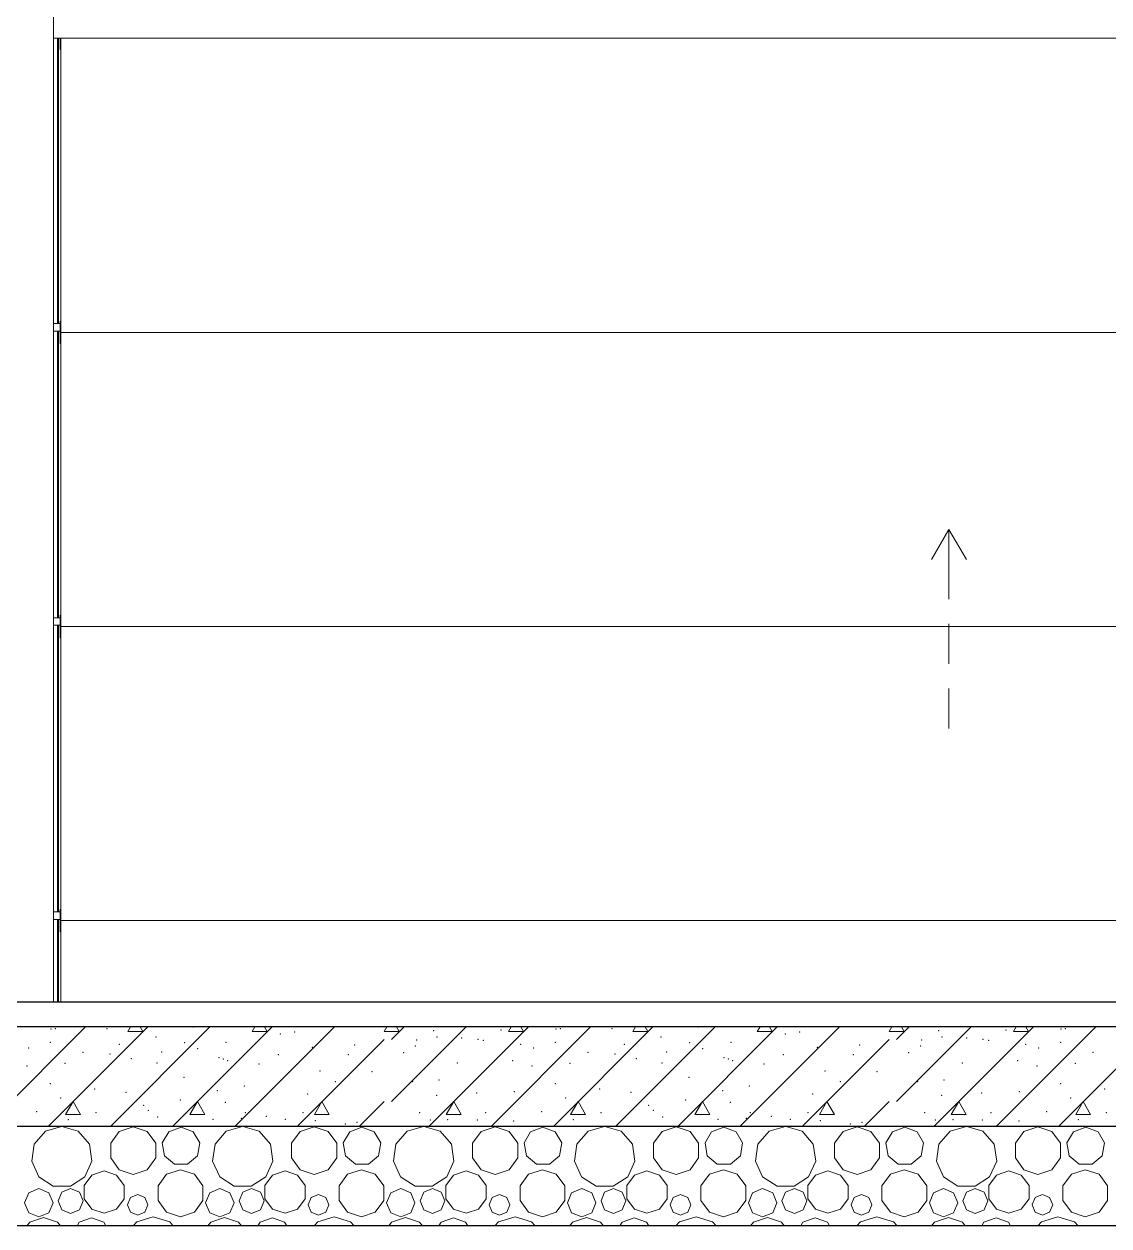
# Model space of a CAD drawing. Header units: millimetres. Extents: x 18162 to 7085488, y 72188 to 247925.
# Drawn here: x 3671920 to 3674101, y 90368 to 92784 of the extents above; entities that cross this region are included whole.
import ezdxf

# ---------------------------------------------------------------- set-up
doc = ezdxf.new("R2010")
doc.units = ezdxf.units.MM
doc.header["$MEASUREMENT"] = 0
doc.linetypes.add('Dot & Dashed', pattern=[670.277762, 317.5, -176.388889, 0, -176.388874])
doc.layers.add('Archicad Doors', color=7, linetype='Continuous')
doc.layers.add('Structural - Bearing', color=7, linetype='Continuous')

# ---------------------------------------------------------------- blocks, each defined once
blk = doc.blocks.new('*X1018', base_point=(3761974.7, 95118))
at = {"layer": 'Structural - Bearing', "color": 7, "linetype": 'Continuous', "lineweight": 9}
for p, q in [((3671962.8, 90558.4), (3671940.2, 90532.3)), ((3671995.6, 90568), (3671962.8, 90558.4)), ((3672029, 90558.4), (3671996.2, 90568)), ((3672051.6, 90532.3), (3672029, 90558.4)), ((3672111.4, 90557.9), (3672094.1, 90534.1)), ((3672139.4, 90567.1), (3672111.4, 90557.9)), ((3672167.5, 90557.9), (3672139.4, 90567.1)), ((3672184.8, 90534.1), (3672167.5, 90557.9)), ((3672210.8, 90557.5), (3672197.7, 90534.8)), ((3672235.5, 90566.5), (3672210.8, 90557.5)), ((3672260.1, 90557.5), (3672235.5, 90566.5)), ((3672273.2, 90534.8), (3672260.1, 90557.5)), ((3672326.5, 90558.4), (3672303.9, 90532.3)), ((3672359.3, 90568), (3672326.5, 90558.4)), ((3672392.7, 90558.4), (3672359.9, 90568)), ((3672415.3, 90532.3), (3672392.7, 90558.4)), ((3672475.1, 90557.9), (3672457.8, 90534.1)), ((3672503.1, 90567.1), (3672475.1, 90557.9)), ((3672531.2, 90557.9), (3672503.1, 90567.1)), ((3672548.5, 90534.1), (3672531.2, 90557.9)), ((3672574.5, 90557.5), (3672561.4, 90534.8)), ((3672599.2, 90566.5), (3672574.5, 90557.5)), ((3672623.8, 90557.5), (3672599.2, 90566.5)), ((3672637, 90534.8), (3672623.8, 90557.5)), ((3672690.2, 90558.4), (3672667.6, 90532.3)), ((3672723, 90568), (3672690.2, 90558.4)), ((3672756.4, 90558.4), (3672723.6, 90568)), ((3672779, 90532.3), (3672756.4, 90558.4)), ((3672838.8, 90557.9), (3672821.5, 90534.1)), ((3672866.9, 90567.1), (3672838.8, 90557.9)), ((3672894.9, 90557.9), (3672866.9, 90567.1)), ((3672912.2, 90534.1), (3672894.9, 90557.9)), ((3672938.2, 90557.5), (3672925.1, 90534.8)), ((3672962.9, 90566.5), (3672938.2, 90557.5)), ((3672987.5, 90557.5), (3672962.9, 90566.5)), ((3673000.7, 90534.8), (3672987.5, 90557.5)), ((3673053.9, 90558.4), (3673031.3, 90532.3)), ((3673086.7, 90568), (3673053.9, 90558.4)), ((3673120.1, 90558.4), (3673087.3, 90568)), ((3673142.7, 90532.3), (3673120.1, 90558.4)), ((3673202.5, 90557.9), (3673185.2, 90534.1)), ((3673230.6, 90567.1), (3673202.5, 90557.9)), ((3673258.6, 90557.9), (3673230.6, 90567.1)), ((3673275.9, 90534.1), (3673258.6, 90557.9)), ((3673301.9, 90557.5), (3673288.8, 90534.8)), ((3673326.6, 90566.5), (3673301.9, 90557.5)), ((3673351.3, 90557.5), (3673326.6, 90566.5)), ((3673364.4, 90534.8), (3673351.3, 90557.5)), ((3673417.6, 90558.4), (3673395, 90532.3)), ((3673450.4, 90568), (3673417.6, 90558.4)), ((3673483.8, 90558.4), (3673451, 90568)), ((3673506.4, 90532.3), (3673483.8, 90558.4)), ((3673566.2, 90557.9), (3673548.9, 90534.1)), ((3673594.3, 90567.1), (3673566.2, 90557.9)), ((3673622.3, 90557.9), (3673594.3, 90567.1)), ((3673639.6, 90534.1), (3673622.3, 90557.9)), ((3673665.6, 90557.5), (3673652.5, 90534.8)), ((3673690.3, 90566.5), (3673665.6, 90557.5)), ((3673715, 90557.5), (3673690.3, 90566.5)), ((3673728.1, 90534.8), (3673715, 90557.5)), ((3673781.3, 90558.4), (3673758.7, 90532.3)), ((3673814.1, 90568), (3673781.3, 90558.4)), ((3673847.5, 90558.4), (3673814.7, 90568)), ((3673870.1, 90532.3), (3673847.5, 90558.4)), ((3673929.9, 90557.9), (3673912.6, 90534.1)), ((3673958, 90567.1), (3673929.9, 90557.9)), ((3673986, 90557.9), (3673958, 90567.1)), ((3674003.3, 90534.1), (3673986, 90557.9)), ((3674029.4, 90557.5), (3674016.2, 90534.8)), ((3674054, 90566.5), (3674029.4, 90557.5)), ((3674078.7, 90557.5), (3674054, 90566.5)), ((3674091.8, 90534.8), (3674078.7, 90557.5)), ((3672094.1, 90534.1), (3672094.1, 90504.6)), ((3672184.8, 90504.6), (3672184.8, 90534.1)), ((3672197.7, 90534.8), (3672202.3, 90509)), ((3672268.7, 90509), (3672273.2, 90534.8)), ((3672457.8, 90534.1), (3672457.8, 90504.6)), ((3672548.5, 90504.6), (3672548.5, 90534.1)), ((3672561.4, 90534.8), (3672566, 90509)), ((3672632.4, 90509), (3672637, 90534.8)), ((3672821.5, 90534.1), (3672821.5, 90504.6)), ((3672912.2, 90504.6), (3672912.2, 90534.1)), ((3672925.1, 90534.8), (3672929.7, 90509)), ((3672996.1, 90509), (3673000.7, 90534.8)), ((3673185.2, 90534.1), (3673185.2, 90504.6)), ((3673275.9, 90504.6), (3673275.9, 90534.1)), ((3673288.8, 90534.8), (3673293.4, 90509)), ((3673359.8, 90509), (3673364.4, 90534.8)), ((3673548.9, 90534.1), (3673548.9, 90504.6)), ((3673639.6, 90504.6), (3673639.6, 90534.1)), ((3673652.5, 90534.8), (3673657.1, 90509)), ((3673723.5, 90509), (3673728.1, 90534.8)), ((3673912.6, 90534.1), (3673912.6, 90504.6)), ((3674003.3, 90504.6), (3674003.3, 90534.1)), ((3674016.2, 90534.8), (3674020.8, 90509)), ((3674087.2, 90509), (3674091.8, 90534.8)), ((3671940.2, 90532.3), (3671935.3, 90498.2)), ((3672056.5, 90498.2), (3672051.6, 90532.3)), ((3672202.3, 90509), (3672222.4, 90492.1)), ((3672248.6, 90492.1), (3672268.7, 90509)), ((3672303.9, 90532.3), (3672299, 90498.2)), ((3672420.2, 90498.2), (3672415.3, 90532.3)), ((3672566, 90509), (3672586.1, 90492.1)), ((3672612.3, 90492.1), (3672632.4, 90509)), ((3672667.6, 90532.3), (3672662.7, 90498.2)), ((3672783.9, 90498.2), (3672779, 90532.3)), ((3672929.7, 90509), (3672949.8, 90492.1)), ((3672976, 90492.1), (3672996.1, 90509)), ((3673031.3, 90532.3), (3673026.4, 90498.2)), ((3673147.6, 90498.2), (3673142.7, 90532.3)), ((3673293.4, 90509), (3673313.5, 90492.1)), ((3673339.7, 90492.1), (3673359.8, 90509)), ((3673395, 90532.3), (3673390.1, 90498.2)), ((3673511.3, 90498.2), (3673506.4, 90532.3)), ((3673657.1, 90509), (3673677.2, 90492.1)), ((3673703.4, 90492.1), (3673723.5, 90509)), ((3673758.7, 90532.3), (3673753.8, 90498.2)), ((3673875, 90498.2), (3673870.1, 90532.3)), ((3674020.8, 90509), (3674040.9, 90492.1)), ((3674067.1, 90492.1), (3674087.2, 90509)), ((3671935.3, 90498.2), (3671949.6, 90466.8)), ((3672042.1, 90466.8), (3672056.5, 90498.2)), ((3672094.1, 90504.6), (3672111.4, 90480.8)), ((3672167.5, 90480.8), (3672184.8, 90504.6)), ((3672222.4, 90492.1), (3672248.6, 90492.1)), ((3672299, 90498.2), (3672313.3, 90466.8)), ((3672405.8, 90466.8), (3672420.2, 90498.2)), ((3672457.8, 90504.6), (3672475.1, 90480.8)), ((3672531.2, 90480.8), (3672548.5, 90504.6)), ((3672586.1, 90492.1), (3672612.3, 90492.1)), ((3672662.7, 90498.2), (3672677, 90466.8)), ((3672769.6, 90466.8), (3672783.9, 90498.2)), ((3672821.5, 90504.6), (3672838.8, 90480.8)), ((3672894.9, 90480.8), (3672912.2, 90504.6)), ((3672949.8, 90492.1), (3672976, 90492.1)), ((3673026.4, 90498.2), (3673040.7, 90466.8)), ((3673133.3, 90466.8), (3673147.6, 90498.2)), ((3673185.2, 90504.6), (3673202.5, 90480.8)), ((3673258.6, 90480.8), (3673275.9, 90504.6)), ((3673313.5, 90492.1), (3673339.7, 90492.1)), ((3673390.1, 90498.2), (3673404.4, 90466.8)), ((3673497, 90466.8), (3673511.3, 90498.2)), ((3673548.9, 90504.6), (3673566.2, 90480.8)), ((3673622.3, 90480.8), (3673639.6, 90504.6)), ((3673677.2, 90492.1), (3673703.4, 90492.1)), ((3673753.8, 90498.2), (3673768.2, 90466.8)), ((3673860.7, 90466.8), (3673875, 90498.2)), ((3673912.6, 90504.6), (3673929.9, 90480.8)), ((3673986, 90480.8), (3674003.3, 90504.6)), ((3674040.9, 90492.1), (3674067.1, 90492.1)), ((3671949.6, 90466.8), (3671978.6, 90448.2)), ((3672013.1, 90448.2), (3672042.1, 90466.8)), ((3672056, 90470.4), (3672040.5, 90449.1)), ((3672081, 90478.5), (3672056, 90470.4)), ((3672106, 90470.4), (3672081, 90478.5)), ((3672121.4, 90449.1), (3672106, 90470.4)), ((3672111.4, 90480.8), (3672139.4, 90471.6)), ((3672139.4, 90471.6), (3672167.5, 90480.8)), ((3672206.6, 90472.1), (3672189.5, 90448.4)), ((3672234.5, 90481.1), (3672206.6, 90472.1)), ((3672262.3, 90472.1), (3672234.5, 90481.1)), ((3672279.4, 90448.4), (3672262.3, 90472.1)), ((3672313.3, 90466.8), (3672342.3, 90448.2)), ((3672376.8, 90448.2), (3672405.8, 90466.8)), ((3672419.7, 90470.4), (3672404.2, 90449.1)), ((3672444.7, 90478.5), (3672419.7, 90470.4)), ((3672469.7, 90470.4), (3672444.7, 90478.5)), ((3672485.2, 90449.1), (3672469.7, 90470.4)), ((3672475.1, 90480.8), (3672503.1, 90471.6)), ((3672503.1, 90471.6), (3672531.2, 90480.8)), ((3672570.4, 90472.1), (3672553.2, 90448.4)), ((3672598.2, 90481.1), (3672570.4, 90472.1)), ((3672626, 90472.1), (3672598.2, 90481.1)), ((3672643.2, 90448.4), (3672626, 90472.1)), ((3672677, 90466.8), (3672706, 90448.2)), ((3672740.5, 90448.2), (3672769.6, 90466.8)), ((3672783.4, 90470.4), (3672767.9, 90449.1)), ((3672808.4, 90478.5), (3672783.4, 90470.4)), ((3672833.4, 90470.4), (3672808.4, 90478.5)), ((3672848.9, 90449.1), (3672833.4, 90470.4)), ((3672838.8, 90480.8), (3672866.9, 90471.6)), ((3672866.9, 90471.6), (3672894.9, 90480.8)), ((3672934.1, 90472.1), (3672916.9, 90448.4)), ((3672961.9, 90481.1), (3672934.1, 90472.1)), ((3672989.7, 90472.1), (3672961.9, 90481.1)), ((3673006.9, 90448.4), (3672989.7, 90472.1)), ((3673040.7, 90466.8), (3673069.8, 90448.2)), ((3673104.2, 90448.2), (3673133.3, 90466.8)), ((3673147.1, 90470.4), (3673131.6, 90449.1)), ((3673172.1, 90478.5), (3673147.1, 90470.4)), ((3673197.1, 90470.4), (3673172.1, 90478.5)), ((3673212.6, 90449.1), (3673197.1, 90470.4)), ((3673202.5, 90480.8), (3673230.6, 90471.6)), ((3673230.6, 90471.6), (3673258.6, 90480.8)), ((3673297.8, 90472.1), (3673280.6, 90448.4)), ((3673325.6, 90481.1), (3673297.8, 90472.1)), ((3673353.4, 90472.1), (3673325.6, 90481.1)), ((3673370.6, 90448.4), (3673353.4, 90472.1)), ((3673404.4, 90466.8), (3673433.5, 90448.2)), ((3673468, 90448.2), (3673497, 90466.8)), ((3673510.8, 90470.4), (3673495.3, 90449.1)), ((3673535.8, 90478.5), (3673510.8, 90470.4)), ((3673560.8, 90470.4), (3673535.8, 90478.5)), ((3673576.3, 90449.1), (3673560.8, 90470.4)), ((3673566.2, 90480.8), (3673594.3, 90471.6)), ((3673594.3, 90471.6), (3673622.3, 90480.8)), ((3673661.5, 90472.1), (3673644.3, 90448.4)), ((3673689.3, 90481.1), (3673661.5, 90472.1)), ((3673717.1, 90472.1), (3673689.3, 90481.1)), ((3673734.3, 90448.4), (3673717.1, 90472.1)), ((3673768.2, 90466.8), (3673797.2, 90448.2)), ((3673831.7, 90448.2), (3673860.7, 90466.8)), ((3673874.5, 90470.4), (3673859, 90449.1)), ((3673899.5, 90478.5), (3673874.5, 90470.4)), ((3673924.5, 90470.4), (3673899.5, 90478.5)), ((3673940, 90449.1), (3673924.5, 90470.4)), ((3673929.9, 90480.8), (3673958, 90471.6)), ((3673958, 90471.6), (3673986, 90480.8)), ((3674025.2, 90472.1), (3674008, 90448.4)), ((3674053, 90481.1), (3674025.2, 90472.1)), ((3674080.8, 90472.1), (3674053, 90481.1)), ((3674098, 90448.4), (3674080.8, 90472.1)), ((3671949.8, 90443.3), (3671929.6, 90434.9)), ((3671970, 90434.9), (3671949.8, 90443.3)), ((3671978.6, 90448.2), (3672013.1, 90448.2)), ((3672013.6, 90443.3), (3671995.9, 90436)), ((3672031.3, 90436), (3672013.6, 90443.3)), ((3672040.5, 90449.1), (3672040.5, 90422.8)), ((3672121.4, 90422.8), (3672121.4, 90449.1)), ((3672189.5, 90448.4), (3672189.5, 90419.2)), ((3672279.4, 90419.2), (3672279.4, 90448.4)), ((3672313.5, 90443.3), (3672293.3, 90434.9)), ((3672333.7, 90434.9), (3672313.5, 90443.3)), ((3672342.3, 90448.2), (3672376.8, 90448.2)), ((3672377.3, 90443.3), (3672359.6, 90436)), ((3672395, 90436), (3672377.3, 90443.3)), ((3672404.2, 90449.1), (3672404.2, 90422.8)), ((3672485.2, 90422.8), (3672485.2, 90449.1)), ((3672553.2, 90448.4), (3672553.2, 90419.2)), ((3672643.2, 90419.2), (3672643.2, 90448.4)), ((3672677.2, 90443.3), (3672657, 90434.9)), ((3672697.4, 90434.9), (3672677.2, 90443.3)), ((3672706, 90448.2), (3672740.5, 90448.2)), ((3672741, 90443.3), (3672723.3, 90436)), ((3672758.7, 90436), (3672741, 90443.3)), ((3672767.9, 90449.1), (3672767.9, 90422.8)), ((3672848.9, 90422.8), (3672848.9, 90449.1)), ((3672916.9, 90448.4), (3672916.9, 90419.2)), ((3673006.9, 90419.2), (3673006.9, 90448.4)), ((3673040.9, 90443.3), (3673020.7, 90434.9)), ((3673061.1, 90434.9), (3673040.9, 90443.3)), ((3673069.8, 90448.2), (3673104.2, 90448.2)), ((3673104.7, 90443.3), (3673087, 90436)), ((3673122.5, 90436), (3673104.7, 90443.3)), ((3673131.6, 90449.1), (3673131.6, 90422.8)), ((3673212.6, 90422.8), (3673212.6, 90449.1)), ((3673280.6, 90448.4), (3673280.6, 90419.2)), ((3673370.6, 90419.2), (3673370.6, 90448.4)), ((3673404.6, 90443.3), (3673384.4, 90434.9)), ((3673424.8, 90434.9), (3673404.6, 90443.3)), ((3673433.5, 90448.2), (3673468, 90448.2)), ((3673468.4, 90443.3), (3673450.7, 90436)), ((3673486.2, 90436), (3673468.4, 90443.3)), ((3673495.3, 90449.1), (3673495.3, 90422.8)), ((3673576.3, 90422.8), (3673576.3, 90449.1)), ((3673644.3, 90448.4), (3673644.3, 90419.2)), ((3673734.3, 90419.2), (3673734.3, 90448.4)), ((3673768.3, 90443.3), (3673748.1, 90434.9)), ((3673788.5, 90434.9), (3673768.3, 90443.3)), ((3673797.2, 90448.2), (3673831.7, 90448.2)), ((3673832.1, 90443.3), (3673814.4, 90436)), ((3673849.9, 90436), (3673832.1, 90443.3)), ((3673859, 90449.1), (3673859, 90422.8)), ((3673940, 90422.8), (3673940, 90449.1)), ((3674008, 90448.4), (3674008, 90419.2)), ((3674098, 90419.2), (3674098, 90448.4)), ((3671929.6, 90434.9), (3671921.2, 90414.7)), ((3671921.2, 90414.7), (3671929.6, 90394.5)), ((3671978.4, 90414.7), (3671970, 90434.9)), ((3671970, 90394.5), (3671978.4, 90414.7)), ((3671995.9, 90436), (3671988.5, 90418.2)), ((3671988.5, 90418.2), (3671995.9, 90400.5)), ((3672038.7, 90418.2), (3672031.3, 90436)), ((3672031.3, 90400.5), (3672038.7, 90418.2)), ((3672040.5, 90422.8), (3672056, 90401.5)), ((3672106, 90401.5), (3672121.4, 90422.8)), ((3672133.7, 90425.2), (3672127.7, 90410.5)), ((3672148.4, 90431.2), (3672133.7, 90425.2)), ((3672163, 90425.2), (3672148.4, 90431.2)), ((3672169, 90410.5), (3672163, 90425.2)), ((3672189.5, 90419.2), (3672206.6, 90395.5)), ((3672262.3, 90395.5), (3672279.4, 90419.2)), ((3672293.3, 90434.9), (3672284.9, 90414.7)), ((3672284.9, 90414.7), (3672293.3, 90394.5)), ((3672342.1, 90414.7), (3672333.7, 90434.9)), ((3672333.7, 90394.5), (3672342.1, 90414.7)), ((3672359.6, 90436), (3672352.2, 90418.2)), ((3672352.2, 90418.2), (3672359.6, 90400.5)), ((3672402.4, 90418.2), (3672395, 90436)), ((3672395, 90400.5), (3672402.4, 90418.2)), ((3672404.2, 90422.8), (3672419.7, 90401.5)), ((3672469.7, 90401.5), (3672485.2, 90422.8)), ((3672497.4, 90425.2), (3672491.4, 90410.5)), ((3672512.1, 90431.2), (3672497.4, 90425.2)), ((3672526.7, 90425.2), (3672512.1, 90431.2)), ((3672532.7, 90410.5), (3672526.7, 90425.2)), ((3672553.2, 90419.2), (3672570.4, 90395.5)), ((3672626, 90395.5), (3672643.2, 90419.2)), ((3672657, 90434.9), (3672648.6, 90414.7)), ((3672648.6, 90414.7), (3672657, 90394.5)), ((3672705.8, 90414.7), (3672697.4, 90434.9)), ((3672697.4, 90394.5), (3672705.8, 90414.7)), ((3672723.3, 90436), (3672715.9, 90418.2)), ((3672715.9, 90418.2), (3672723.3, 90400.5)), ((3672766.1, 90418.2), (3672758.7, 90436)), ((3672758.7, 90400.5), (3672766.1, 90418.2)), ((3672767.9, 90422.8), (3672783.4, 90401.5)), ((3672833.4, 90401.5), (3672848.9, 90422.8)), ((3672861.1, 90425.2), (3672855.1, 90410.5)), ((3672875.8, 90431.2), (3672861.1, 90425.2)), ((3672890.4, 90425.2), (3672875.8, 90431.2)), ((3672896.4, 90410.5), (3672890.4, 90425.2)), ((3672916.9, 90419.2), (3672934.1, 90395.5)), ((3672989.7, 90395.5), (3673006.9, 90419.2)), ((3673020.7, 90434.9), (3673012.3, 90414.7)), ((3673012.3, 90414.7), (3673020.7, 90394.5)), ((3673069.5, 90414.7), (3673061.1, 90434.9)), ((3673061.1, 90394.5), (3673069.5, 90414.7)), ((3673087, 90436), (3673079.7, 90418.2)), ((3673079.7, 90418.2), (3673087, 90400.5)), ((3673129.8, 90418.2), (3673122.5, 90436)), ((3673122.5, 90400.5), (3673129.8, 90418.2)), ((3673131.6, 90422.8), (3673147.1, 90401.5)), ((3673197.1, 90401.5), (3673212.6, 90422.8)), ((3673224.9, 90425.2), (3673218.8, 90410.5)), ((3673239.5, 90431.2), (3673224.9, 90425.2)), ((3673254.1, 90425.2), (3673239.5, 90431.2)), ((3673260.1, 90410.5), (3673254.1, 90425.2)), ((3673280.6, 90419.2), (3673297.8, 90395.5)), ((3673353.4, 90395.5), (3673370.6, 90419.2)), ((3673384.4, 90434.9), (3673376, 90414.7)), ((3673376, 90414.7), (3673384.4, 90394.5)), ((3673433.2, 90414.7), (3673424.8, 90434.9)), ((3673424.8, 90394.5), (3673433.2, 90414.7)), ((3673450.7, 90436), (3673443.4, 90418.2)), ((3673443.4, 90418.2), (3673450.7, 90400.5)), ((3673493.5, 90418.2), (3673486.2, 90436)), ((3673486.2, 90400.5), (3673493.5, 90418.2)), ((3673495.3, 90422.8), (3673510.8, 90401.5)), ((3673560.8, 90401.5), (3673576.3, 90422.8)), ((3673588.6, 90425.2), (3673582.5, 90410.5)), ((3673603.2, 90431.2), (3673588.6, 90425.2)), ((3673617.8, 90425.2), (3673603.2, 90431.2)), ((3673623.9, 90410.5), (3673617.8, 90425.2)), ((3673644.3, 90419.2), (3673661.5, 90395.5)), ((3673717.1, 90395.5), (3673734.3, 90419.2)), ((3673748.1, 90434.9), (3673739.7, 90414.7)), ((3673739.7, 90414.7), (3673748.1, 90394.5)), ((3673796.9, 90414.7), (3673788.5, 90434.9)), ((3673788.5, 90394.5), (3673796.9, 90414.7)), ((3673814.4, 90436), (3673807.1, 90418.2)), ((3673807.1, 90418.2), (3673814.4, 90400.5)), ((3673857.2, 90418.2), (3673849.9, 90436)), ((3673849.9, 90400.5), (3673857.2, 90418.2)), ((3673859, 90422.8), (3673874.5, 90401.5)), ((3673924.5, 90401.5), (3673940, 90422.8)), ((3673952.3, 90425.2), (3673946.2, 90410.5)), ((3673966.9, 90431.2), (3673952.3, 90425.2)), ((3673981.5, 90425.2), (3673966.9, 90431.2)), ((3673987.6, 90410.5), (3673981.5, 90425.2)), ((3674008, 90419.2), (3674025.2, 90395.5)), ((3674080.8, 90395.5), (3674098, 90419.2)), ((3671929.6, 90394.5), (3671949.8, 90386.1)), ((3671949.8, 90386.1), (3671970, 90394.5)), ((3671995.9, 90400.5), (3672013.6, 90393.2)), ((3672013.6, 90393.2), (3672031.3, 90400.5)), ((3672056, 90401.5), (3672081, 90393.4)), ((3672081, 90393.4), (3672106, 90401.5)), ((3672127.7, 90410.5), (3672133.7, 90395.9)), ((3672133.7, 90395.9), (3672148.4, 90389.9)), ((3672148.4, 90389.9), (3672163, 90395.9)), ((3672163, 90395.9), (3672169, 90410.5)), ((3672206.6, 90395.5), (3672234.5, 90386.5)), ((3672234.5, 90386.5), (3672262.3, 90395.5)), ((3672293.3, 90394.5), (3672313.5, 90386.1)), ((3672313.5, 90386.1), (3672333.7, 90394.5)), ((3672359.6, 90400.5), (3672377.3, 90393.2)), ((3672377.3, 90393.2), (3672395, 90400.5)), ((3672419.7, 90401.5), (3672444.7, 90393.4)), ((3672444.7, 90393.4), (3672469.7, 90401.5)), ((3672491.4, 90410.5), (3672497.4, 90395.9)), ((3672497.4, 90395.9), (3672512.1, 90389.9)), ((3672512.1, 90389.9), (3672526.7, 90395.9)), ((3672526.7, 90395.9), (3672532.7, 90410.5)), ((3672570.4, 90395.5), (3672598.2, 90386.5)), ((3672598.2, 90386.5), (3672626, 90395.5)), ((3672657, 90394.5), (3672677.2, 90386.1)), ((3672677.2, 90386.1), (3672697.4, 90394.5)), ((3672723.3, 90400.5), (3672741, 90393.2)), ((3672741, 90393.2), (3672758.7, 90400.5)), ((3672783.4, 90401.5), (3672808.4, 90393.4)), ((3672808.4, 90393.4), (3672833.4, 90401.5)), ((3672855.1, 90410.5), (3672861.1, 90395.9)), ((3672861.1, 90395.9), (3672875.8, 90389.9)), ((3672875.8, 90389.9), (3672890.4, 90395.9)), ((3672890.4, 90395.9), (3672896.4, 90410.5)), ((3672934.1, 90395.5), (3672961.9, 90386.5)), ((3672961.9, 90386.5), (3672989.7, 90395.5)), ((3673020.7, 90394.5), (3673040.9, 90386.1)), ((3673040.9, 90386.1), (3673061.1, 90394.5)), ((3673087, 90400.5), (3673104.7, 90393.2)), ((3673104.7, 90393.2), (3673122.5, 90400.5)), ((3673147.1, 90401.5), (3673172.1, 90393.4)), ((3673172.1, 90393.4), (3673197.1, 90401.5)), ((3673218.8, 90410.5), (3673224.9, 90395.9)), ((3673224.9, 90395.9), (3673239.5, 90389.9)), ((3673239.5, 90389.9), (3673254.1, 90395.9)), ((3673254.1, 90395.9), (3673260.1, 90410.5)), ((3673297.8, 90395.5), (3673325.6, 90386.5)), ((3673325.6, 90386.5), (3673353.4, 90395.5)), ((3673384.4, 90394.5), (3673404.6, 90386.1)), ((3673404.6, 90386.1), (3673424.8, 90394.5)), ((3673450.7, 90400.5), (3673468.4, 90393.2)), ((3673468.4, 90393.2), (3673486.2, 90400.5)), ((3673510.8, 90401.5), (3673535.8, 90393.4)), ((3673535.8, 90393.4), (3673560.8, 90401.5)), ((3673582.5, 90410.5), (3673588.6, 90395.9)), ((3673588.6, 90395.9), (3673603.2, 90389.9)), ((3673603.2, 90389.9), (3673617.8, 90395.9)), ((3673617.8, 90395.9), (3673623.9, 90410.5)), ((3673661.5, 90395.5), (3673689.3, 90386.5)), ((3673689.3, 90386.5), (3673717.1, 90395.5)), ((3673748.1, 90394.5), (3673768.3, 90386.1)), ((3673768.3, 90386.1), (3673788.5, 90394.5)), ((3673814.4, 90400.5), (3673832.1, 90393.2)), ((3673832.1, 90393.2), (3673849.9, 90400.5)), ((3673874.5, 90401.5), (3673899.5, 90393.4)), ((3673899.5, 90393.4), (3673924.5, 90401.5)), ((3673946.2, 90410.5), (3673952.3, 90395.9)), ((3673952.3, 90395.9), (3673966.9, 90389.9)), ((3673966.9, 90389.9), (3673981.5, 90395.9)), ((3673981.5, 90395.9), (3673987.6, 90410.5)), ((3674025.2, 90395.5), (3674053, 90386.5)), ((3674053, 90386.5), (3674080.8, 90395.5)), ((3671931.4, 90375.9), (3671925.6, 90368)), ((3671959.4, 90385.1), (3671931.4, 90375.9)), ((3671987.5, 90375.9), (3671959.4, 90385.1)), ((3671993.2, 90368), (3671987.5, 90375.9)), ((3672030.8, 90375.6), (3672026.5, 90368)), ((3672055.5, 90384.5), (3672030.8, 90375.6)), ((3672080.1, 90375.6), (3672055.5, 90384.5)), ((3672084.5, 90368), (3672080.1, 90375.6)), ((3672146.5, 90376.4), (3672139.2, 90368)), ((3672179.6, 90386.1), (3672146.5, 90376.4)), ((3672212.7, 90376.4), (3672179.6, 90386.1)), ((3672219.9, 90368), (3672212.7, 90376.4)), ((3672295.1, 90375.9), (3672289.3, 90368)), ((3672323.1, 90385.1), (3672295.1, 90375.9)), ((3672351.2, 90375.9), (3672323.1, 90385.1)), ((3672357, 90368), (3672351.2, 90375.9)), ((3672394.5, 90375.6), (3672390.2, 90368)), ((3672419.2, 90384.5), (3672394.5, 90375.6)), ((3672443.8, 90375.6), (3672419.2, 90384.5)), ((3672448.2, 90368), (3672443.8, 90375.6)), ((3672510.2, 90376.4), (3672502.9, 90368)), ((3672543.3, 90386.1), (3672510.2, 90376.4)), ((3672576.4, 90376.4), (3672543.3, 90386.1)), ((3672583.6, 90368), (3672576.4, 90376.4)), ((3672658.8, 90375.9), (3672653, 90368)), ((3672686.9, 90385.1), (3672658.8, 90375.9)), ((3672714.9, 90375.9), (3672686.9, 90385.1)), ((3672720.7, 90368), (3672714.9, 90375.9)), ((3672758.2, 90375.6), (3672753.9, 90368)), ((3672782.9, 90384.5), (3672758.2, 90375.6)), ((3672807.5, 90375.6), (3672782.9, 90384.5)), ((3672811.9, 90368), (3672807.5, 90375.6)), ((3672873.9, 90376.4), (3672866.6, 90368)), ((3672907, 90386.1), (3672873.9, 90376.4)), ((3672940.1, 90376.4), (3672907, 90386.1)), ((3672947.4, 90368), (3672940.1, 90376.4)), ((3673022.5, 90375.9), (3673016.8, 90368)), ((3673050.6, 90385.1), (3673022.5, 90375.9)), ((3673078.6, 90375.9), (3673050.6, 90385.1)), ((3673084.4, 90368), (3673078.6, 90375.9)), ((3673121.9, 90375.6), (3673117.6, 90368)), ((3673146.6, 90384.5), (3673121.9, 90375.6)), ((3673171.3, 90375.6), (3673146.6, 90384.5)), ((3673175.6, 90368), (3673171.3, 90375.6)), ((3673237.6, 90376.4), (3673230.3, 90368)), ((3673270.7, 90386.1), (3673237.6, 90376.4)), ((3673303.8, 90376.4), (3673270.7, 90386.1)), ((3673311.1, 90368), (3673303.8, 90376.4)), ((3673386.2, 90375.9), (3673380.5, 90368)), ((3673414.3, 90385.1), (3673386.2, 90375.9)), ((3673442.3, 90375.9), (3673414.3, 90385.1)), ((3673448.1, 90368), (3673442.3, 90375.9)), ((3673485.6, 90375.6), (3673481.3, 90368)), ((3673510.3, 90384.5), (3673485.6, 90375.6)), ((3673535, 90375.6), (3673510.3, 90384.5)), ((3673539.3, 90368), (3673535, 90375.6)), ((3673601.3, 90376.4), (3673594.1, 90368)), ((3673634.4, 90386.1), (3673601.3, 90376.4)), ((3673667.5, 90376.4), (3673634.4, 90386.1)), ((3673674.8, 90368), (3673667.5, 90376.4)), ((3673749.9, 90375.9), (3673744.2, 90368)), ((3673778, 90385.1), (3673749.9, 90375.9)), ((3673806, 90375.9), (3673778, 90385.1)), ((3673811.8, 90368), (3673806, 90375.9)), ((3673849.4, 90375.6), (3673845, 90368)), ((3673874, 90384.5), (3673849.4, 90375.6)), ((3673898.7, 90375.6), (3673874, 90384.5)), ((3673903, 90368), (3673898.7, 90375.6)), ((3673965, 90376.4), (3673957.8, 90368)), ((3673998.1, 90386.1), (3673965, 90376.4)), ((3674031.2, 90376.4), (3673998.1, 90386.1)), ((3674038.5, 90368), (3674031.2, 90376.4))]:
    blk.add_line(p, q, dxfattribs=at)
blk = doc.blocks.new('*X1020', base_point=(3761974.7, 95118))
at = {"layer": 'Structural - Bearing', "color": 7, "linetype": 'Continuous', "lineweight": 9}
for p, q in [((3671843.7, 90568), (3672043.7, 90768)), ((3671968.7, 90568), (3672168.7, 90768)), ((3672093.7, 90568), (3672293.7, 90768)), ((3672134.1, 90768), (3672128.7, 90758.6)), ((3672128.7, 90758.6), (3672158.8, 90758.6)), ((3672158.8, 90758.6), (3672153.3, 90768)), ((3672218.7, 90568), (3672418.7, 90768)), ((3672343.7, 90568), (3672543.7, 90768)), ((3672384.1, 90768), (3672378.7, 90758.6)), ((3672378.7, 90758.6), (3672408.8, 90758.6)), ((3672408.8, 90758.6), (3672403.3, 90768)), ((3672643.6, 90758.6), (3672649.1, 90768)), ((3672658.8, 90758.6), (3672643.6, 90758.6)), ((3672658.8, 90617.9), (3672808.9, 90768)), ((3672658.8, 90742.9), (3672683.9, 90768)), ((3672658.8, 90758.6), (3672673.9, 90758.6)), ((3672673.9, 90758.6), (3672668.4, 90768)), ((3672733.9, 90568), (3672933.9, 90768)), ((3672858.9, 90568), (3673058.9, 90768)), ((3672899.3, 90768), (3672893.9, 90758.6)), ((3672893.9, 90758.6), (3672923.9, 90758.6)), ((3672923.9, 90758.6), (3672918.4, 90768)), ((3672983.9, 90568), (3673183.9, 90768)), ((3673108.9, 90568), (3673308.9, 90768)), ((3673149.3, 90768), (3673143.9, 90758.6)), ((3673143.9, 90758.6), (3673173.9, 90758.6)), ((3673173.9, 90758.6), (3673168.4, 90768)), ((3673233.9, 90568), (3673433.9, 90768)), ((3673358.9, 90568), (3673558.9, 90768)), ((3673399.3, 90768), (3673393.9, 90758.6)), ((3673393.9, 90758.6), (3673423.9, 90758.6)), ((3673423.9, 90758.6), (3673418.4, 90768)), ((3673658.8, 90758.6), (3673664.2, 90768)), ((3673673.9, 90758.6), (3673658.8, 90758.6)), ((3673673.9, 90617.9), (3673824, 90768)), ((3673673.9, 90742.9), (3673699, 90768)), ((3673673.9, 90758.6), (3673689, 90758.6)), ((3673689, 90758.6), (3673683.6, 90768)), ((3673749, 90568), (3673949, 90768)), ((3673874, 90568), (3674074, 90768)), ((3673914.4, 90768), (3673909, 90758.6)), ((3673909, 90758.6), (3673939, 90758.6)), ((3673939, 90758.6), (3673933.6, 90768)), ((3673999, 90568), (3674199, 90768)), ((3672468.7, 90568), (3672643.6, 90742.9)), ((3673483.9, 90568), (3673658.8, 90742.9)), ((3672003.5, 90591.9), (3672018.6, 90617.9)), ((3672018.6, 90617.9), (3672033.6, 90591.9)), ((3672253.5, 90591.9), (3672268.6, 90617.9)), ((3672268.6, 90617.9), (3672283.6, 90591.9)), ((3672503.5, 90591.9), (3672518.6, 90617.9)), ((3672518.6, 90617.9), (3672533.6, 90591.9)), ((3672593.7, 90568), (3672643.6, 90617.9)), ((3672768.6, 90591.9), (3672783.8, 90617.9)), ((3672783.8, 90617.9), (3672798.7, 90591.9)), ((3673018.6, 90591.9), (3673033.8, 90617.9)), ((3673033.8, 90617.9), (3673048.7, 90591.9)), ((3673268.6, 90591.9), (3673283.8, 90617.9)), ((3673283.8, 90617.9), (3673298.7, 90591.9)), ((3673518.6, 90591.9), (3673533.8, 90617.9)), ((3673533.8, 90617.9), (3673548.7, 90591.9)), ((3673608.9, 90568), (3673658.8, 90617.9)), ((3673783.8, 90591.9), (3673798.9, 90617.9)), ((3673798.9, 90617.9), (3673813.8, 90591.9)), ((3674033.8, 90591.9), (3674048.9, 90617.9)), ((3674048.9, 90617.9), (3674063.8, 90591.9)), ((3672033.6, 90591.9), (3672003.5, 90591.9)), ((3672283.6, 90591.9), (3672253.5, 90591.9)), ((3672533.6, 90591.9), (3672503.5, 90591.9)), ((3672798.7, 90591.9), (3672768.6, 90591.9)), ((3673048.7, 90591.9), (3673018.6, 90591.9)), ((3673298.7, 90591.9), (3673268.6, 90591.9)), ((3673548.7, 90591.9), (3673518.6, 90591.9)), ((3673813.8, 90591.9), (3673783.8, 90591.9)), ((3674063.8, 90591.9), (3674033.8, 90591.9))]:
    blk.add_line(p, q, dxfattribs=at)
for p in [(3671973.9, 90763.9), (3671982.9, 90764.8), (3672086.5, 90764.8), (3672259.5, 90767.9), (3672435.3, 90754), (3672463.7, 90757.9), (3672743.5, 90760.4), (3672878.7, 90761.7), (3672989, 90763.9), (3672998, 90764.8), (3673101.6, 90764.8), (3673274.7, 90767.9), (3673450.5, 90754), (3673478.8, 90757.9), (3673758.6, 90760.4), (3673893.8, 90761.7), (3674004.1, 90763.9), (3674013.2, 90764.8), (3671973, 90737.3), (3672111.5, 90733.2), (3672185.5, 90747.6), (3672242.9, 90736.4), (3672325.9, 90737.3), (3672499.2, 90726.8), (3672584.3, 90731.8), (3672706.8, 90730), (3672709.1, 90741.6), (3672749.9, 90747.6), (3672799.8, 90746), (3672832.7, 90743.1), (3672843.5, 90740.8), (3672918.3, 90733.2), (3672988.2, 90737.3), (3673126.6, 90733.2), (3673200.6, 90747.6), (3673258, 90736.4), (3673341, 90737.3), (3673514.3, 90726.8), (3673599.4, 90731.8), (3673722, 90730), (3673724.2, 90741.6), (3673765, 90747.6), (3673814.9, 90746), (3673847.8, 90743.1), (3673858.6, 90740.8), (3673933.5, 90733.2), (3674003.3, 90737.3), (3671929.4, 90725.7), (3672038.5, 90716.9), (3672092.6, 90713.8), (3672135.4, 90704.4), (3672196.7, 90717.6), (3672269.2, 90724.4), (3672312.1, 90706), (3672320.3, 90703.4), (3672431, 90712.4), (3672571.7, 90712.2), (3672683, 90716.6), (3672944.5, 90725.7), (3673053.7, 90716.9), (3673107.8, 90713.8), (3673150.5, 90704.4), (3673211.8, 90717.6), (3673284.3, 90724.4), (3673327.2, 90706), (3673335.4, 90703.4), (3673446.2, 90712.4), (3673586.8, 90712.2), (3673698.1, 90716.6), (3673959.6, 90725.7), (3674068.8, 90716.9), (3671925.9, 90689.2), (3672002.5, 90694.7), (3672186.9, 90695.2), (3672329.1, 90699.9), (3672392.4, 90693.7), (3672515, 90679.5), (3672619.6, 90678.2), (3672791, 90695.2), (3672902.2, 90699.9), (3672941, 90689.2), (3673017.7, 90694.7), (3673202, 90695.2), (3673344.2, 90699.9), (3673407.6, 90693.7), (3673530.1, 90679.5), (3673634.7, 90678.2), (3673806.1, 90695.2), (3673917.4, 90699.9), (3673956.1, 90689.2), (3674032.8, 90694.7), (3671973.1, 90653.8), (3672241.4, 90666.6), (3672545.4, 90658.1), (3672701.3, 90658.1), (3672753.8, 90661.3), (3672988.2, 90653.8), (3673256.5, 90666.6), (3673560.5, 90658.1), (3673716.5, 90658.1), (3673768.9, 90661.3), (3674003.3, 90653.8), (3672061.6, 90643.4), (3672125, 90636.8), (3672308.8, 90639.8), (3672362.6, 90649.5), (3672489.8, 90633.4), (3672749.2, 90630.3), (3672829.8, 90635.5), (3672905.3, 90638), (3673076.8, 90643.4), (3673140.1, 90636.8), (3673323.9, 90639.8), (3673377.8, 90649.5), (3673504.9, 90633.4), (3673764.4, 90630.3), (3673844.9, 90635.5), (3673920.5, 90638), (3674091.9, 90643.4), (3671993.6, 90625.2), (3672160.3, 90610.2), (3672234.4, 90621.4), (3672324.4, 90616.4), (3673008.8, 90625.2), (3673175.4, 90610.2), (3673249.6, 90621.4), (3673339.6, 90616.4), (3674023.9, 90625.2), (3671945.6, 90597.8), (3672009.1, 90581.4), (3672064.8, 90595.4), (3672170.1, 90600.7), (3672188.8, 90587.2), (3672299.7, 90582.4), (3672356.9, 90584), (3672364.6, 90595.4), (3672406.7, 90588.1), (3672445, 90582.4), (3672480.5, 90595.4), (3672715.3, 90595.4), (3672771.8, 90581.4), (3672795, 90591.7), (3672848.1, 90595.4), (3672960.7, 90597.8), (3673024.2, 90581.4), (3673079.9, 90595.4), (3673185.2, 90600.7), (3673203.9, 90587.2), (3673314.8, 90582.4), (3673372, 90584), (3673379.8, 90595.4), (3673421.9, 90588.1), (3673460.1, 90582.4), (3673495.6, 90595.4), (3673730.4, 90595.4), (3673786.9, 90581.4), (3673810.1, 90591.7), (3673863.3, 90595.4), (3673975.8, 90597.8), (3674039.3, 90581.4), (3674095.1, 90595.4), (3672505.6, 90579.4), (3672565.5, 90573.1), (3672588.9, 90576.1), (3672736.6, 90581.1), (3672831.1, 90580.9), (3672904.4, 90578.9), (3673520.7, 90579.4), (3673580.6, 90573.1), (3673604.1, 90576.1), (3673751.7, 90581.1), (3673846.3, 90580.9), (3673919.6, 90578.9)]:
    blk.add_point(p, dxfattribs=at)

msp = doc.modelspace()

# ---------------------------------------------------------------- hatches: boundary and pattern name
at = {"layer": 'Structural - Bearing', "linetype": 'Continuous', "lineweight": 9}
h = msp.add_hatch(dxfattribs=at)
h.set_pattern_fill('Lightweight_Concrete_0003', style=0, pattern_type=2)
h.set_pattern_definition([(0, (3761974.7, 95118), (0, 779.423), [48.75, -401.25]), (0, (3762199.7, 95507.7), (0, 779.423), [48.75, -401.25]), (60, (3761974.7, 95118), (-675, 389.7114), [48.75, -401.25]), (60, (3762424.7, 95118), (-675, 389.7114), [48.75, -401.25]), (120, (3762023.5, 95118), (675, 389.7114), [48.75, -401.25]), (120, (3762473.5, 95118), (675, 389.7114), [48.75, -401.25]), (0, (3761974.73, 95193), (0, 150), [0, -150, 0, -225]), (45, (3762049.73, 95193), (-106.06602, 106.06602), [0, -112.5, 0, -187.5])])
h.paths.add_polyline_path([(3670979.1, 90818), (3670979.1, 90768), (3676179.1, 90768), (3676179.1, 90818)])

# ---------------------------------------------------------------- linework, layer by layer
at = {"color": 8, "linetype": 'Dot & Dashed', "lineweight": 13}
msp.add_line((3658879.3, 90368), (3689916.5, 90368), dxfattribs=at)
at = {"layer": 'Archicad Doors', "color": 7, "linetype": 'Continuous', "lineweight": 9}
for p, q in [((3671979.1, 90818), (3671979.1, 93818)), ((3671979.1, 92755), (3674579.1, 92755)), ((3671987.5, 92181.4), (3671987.5, 92755)), ((3671989.1, 92181.4), (3671989.1, 92755)), ((3671992.5, 92732.5), (3671992.5, 92755)), ((3671994.1, 92732.5), (3671992.5, 92732.5)), ((3671994.1, 92732.5), (3671994.1, 92755)), ((3671994.1, 92186.4), (3671994.1, 92732.5)), ((3671992.5, 92181.4), (3671979.1, 92181.4)), ((3671992.5, 92141.4), (3671992.5, 92186.4)), ((3671994.1, 92186.4), (3671992.5, 92186.4)), ((3671994.1, 92141.4), (3671994.1, 92186.4)), ((3671992.5, 92166.4), (3671979.1, 92166.4)), ((3671987.5, 91590.3), (3671987.5, 92166.4)), ((3671989.1, 91590.3), (3671989.1, 92166.4)), ((3674579.1, 92163.9), (3671994.1, 92163.9)), ((3671994.1, 92141.4), (3671992.5, 92141.4)), ((3671994.1, 91595.3), (3671994.1, 92141.4)), ((3673779.1, 91768), (3673744.1, 91707.4)), ((3673779.1, 91688), (3673779.1, 91768)), ((3673779.1, 91768), (3673814.1, 91707.4)), ((3673779.1, 91628), (3673779.1, 91688)), ((3671992.5, 91590.3), (3671979.1, 91590.3)), ((3671992.5, 91575.3), (3671979.1, 91575.3)), ((3671987.5, 90999.1), (3671987.5, 91575.3)), ((3671989.1, 90999.1), (3671989.1, 91575.3)), ((3671992.5, 91550.3), (3671992.5, 91595.3)), ((3671994.1, 91595.3), (3671992.5, 91595.3)), ((3671994.1, 91550.3), (3671994.1, 91595.3)), ((3674579.1, 91572.8), (3671994.1, 91572.8)), ((3673779.1, 91498), (3673779.1, 91578)), ((3671994.1, 91550.3), (3671992.5, 91550.3)), ((3671994.1, 91004.1), (3671994.1, 91550.3)), ((3673779.1, 91368), (3673779.1, 91448)), ((3671992.5, 90999.1), (3671979.1, 90999.1)), ((3671992.5, 90959.1), (3671992.5, 91004.1)), ((3671994.1, 91004.1), (3671992.5, 91004.1)), ((3671994.1, 90959.1), (3671994.1, 91004.1)), ((3671992.5, 90984.1), (3671979.1, 90984.1)), ((3671987.5, 90818), (3671987.5, 90984.1)), ((3671989.1, 90818), (3671989.1, 90984.1)), ((3674579.1, 90981.6), (3671994.1, 90981.6)), ((3671994.1, 90959.1), (3671992.5, 90959.1)), ((3671994.1, 90818), (3671994.1, 90959.1))]:
    msp.add_line(p, q, dxfattribs=at)
at = {"layer": 'Structural - Bearing', "color": 7, "linetype": 'Continuous', "lineweight": 25}
for p, q in [((3676179.1, 90818), (3670979.1, 90818)), ((3676179.1, 90768), (3670979.1, 90768)), ((3676179.1, 90568), (3670979.1, 90568)), ((3676179.1, 90368), (3670979.1, 90368))]:
    msp.add_line(p, q, dxfattribs=at)

# ---------------------------------------------------------------- block references
at = {"layer": 'Structural - Bearing', "lineweight": 0}
for name in ['*X1020', '*X1018']:
    msp.add_blockref(name, (3761974.7, 95118), dxfattribs=at)

doc.saveas('drawing.dxf')
